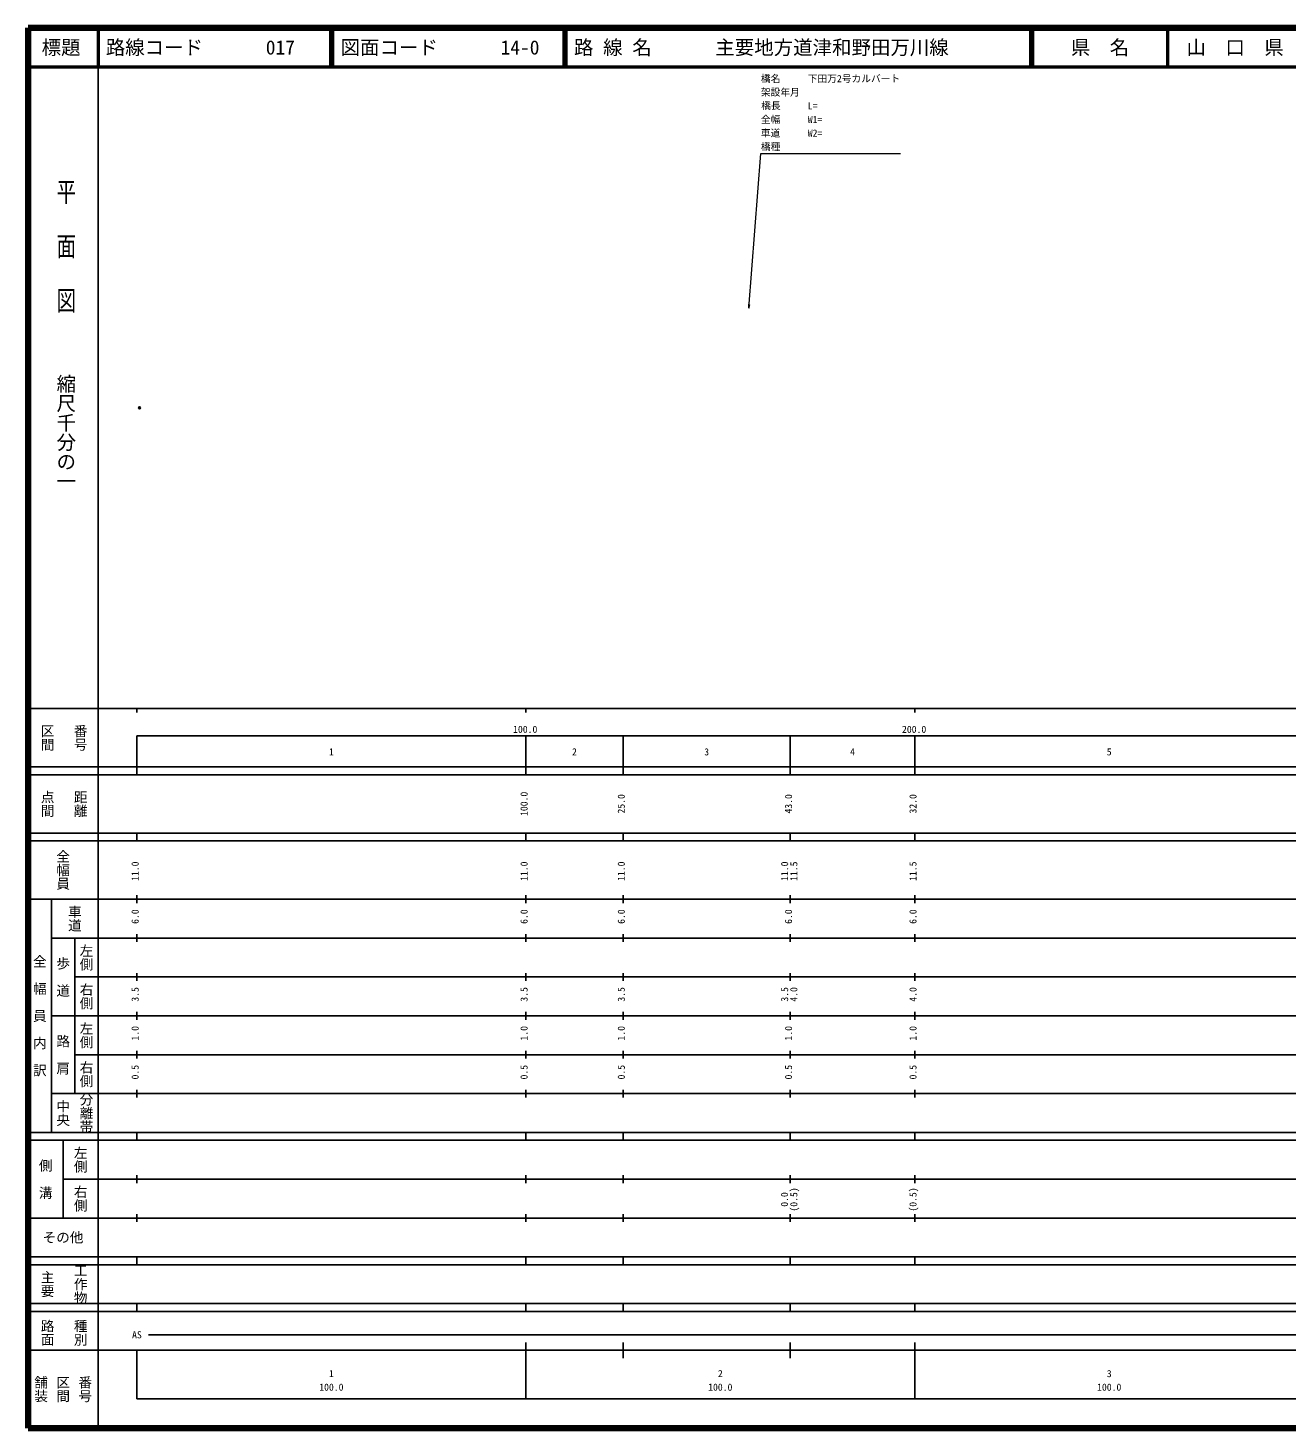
# Model space of a CAD drawing. Units: millimetres on the paper, with parts at other scales. Extents: x 40 to 680, y 20 to 380.
# Drawn here: x 40 to 363.7, y 20 to 380 of the extents above; entities that cross this region are included whole.
import ezdxf
from ezdxf.enums import TextEntityAlignment as Align

# ---------------------------------------------------------------- set-up
doc = ezdxf.new("R2010")
doc.units = ezdxf.units.MM
doc.header["$PDMODE"] = 32
doc.header["$PDSIZE"] = 0.5
for name, color, linetype in [('M-OTRS', 6, 'Continuous'), ('M-STR-STR1', 7, 'Continuous'), ('M-TTL-TXT', 7, 'Continuous')]:
    doc.layers.add(name, color=color, linetype=linetype)
for name, color, linetype, lineweight in [('M-TTL', 2, 'Continuous', 140), ('M-TTL-BAND', 7, 'Continuous', 25), ('M-TTL-LINE', 7, 'Continuous', 50)]:
    doc.layers.add(name, color=color, linetype=linetype, lineweight=lineweight)
doc.styles.add('@ＭＳ ゴシック', font='')
doc.styles.add('ＭＳ ゴシック', font='')
doc.styles.get('@ＭＳ ゴシック').set_extended_font_data('@MS Gothic')
doc.styles.get('ＭＳ ゴシック').set_extended_font_data('MS Gothic')

# ---------------------------------------------------------------- blocks, each defined once
blk = doc.blocks.new('open_arrow')
at = {"color": 0, "linetype": 'Continuous', "lineweight": -2}
blk.add_lwpolyline([(7.5, 1.25), (0, 0), (7.5, -1.25)], dxfattribs=at)

msp = doc.modelspace()

# ---------------------------------------------------------------- linework, layer by layer
at = {"layer": 'M-OTRS'}
msp.add_point((68.695, 282.35), dxfattribs=at)
at = {"layer": 'M-TTL'}
for p, q in [((40, 380), (40, 20)), ((680, 380), (40, 380)), ((40, 20), (680, 20))]:
    msp.add_line(p, q, dxfattribs=at)
at = {"layer": 'M-TTL', "color": 7, "lineweight": 13}
msp.add_lwpolyline([(225.379, 307.945), (228.428, 347.752), (264.312, 347.752)], dxfattribs=at)
at = {"layer": 'M-TTL-BAND'}
for p, q in [((58, 370), (58, 20)), ((40, 205), (579, 205)), ((68, 205), (68, 204)), ((168, 205), (168, 204)), ((268, 205), (268, 204)), ((68, 198), (579, 198)), ((68, 198), (68, 188)), ((168, 188), (168, 198)), ((193, 188), (193, 198)), ((236, 188), (236, 198)), ((268, 188), (268, 198)), ((40, 190), (579, 190)), ((40, 188), (579, 188)), ((40, 173), (579, 173)), ((68, 171), (68, 173)), ((168, 171), (168, 173)), ((193, 171), (193, 173)), ((236, 171), (236, 173)), ((268, 171), (268, 173)), ((40, 171), (579, 171)), ((40, 156), (579, 156)), ((46, 96), (46, 156)), ((68, 155), (68, 157)), ((168, 155), (168, 157)), ((193, 155), (193, 157)), ((236, 155), (236, 157)), ((268, 155), (268, 157)), ((46, 146), (579, 146)), ((52, 146), (52, 106)), ((68, 145), (68, 147)), ((168, 145), (168, 147)), ((193, 145), (193, 147)), ((236, 145), (236, 147)), ((268, 145), (268, 147)), ((68, 135), (68, 137)), ((168, 135), (168, 137)), ((193, 135), (193, 137)), ((236, 135), (236, 137)), ((268, 135), (268, 137)), ((52, 136), (579, 136)), ((46, 126), (579, 126)), ((68, 125), (68, 127)), ((168, 125), (168, 127)), ((193, 125), (193, 127)), ((236, 125), (236, 127)), ((268, 125), (268, 127)), ((52, 116), (579, 116)), ((68, 115), (68, 117)), ((168, 115), (168, 117)), ((193, 115), (193, 117)), ((236, 115), (236, 117)), ((268, 115), (268, 117)), ((46, 106), (579, 106)), ((68, 105), (68, 107)), ((168, 105), (168, 107)), ((193, 105), (193, 107)), ((236, 105), (236, 107)), ((268, 105), (268, 107)), ((40, 96), (579, 96)), ((40, 94), (579, 94)), ((49, 94), (49, 74)), ((68, 94), (68, 96)), ((168, 94), (168, 96)), ((193, 94), (193, 96)), ((236, 94), (236, 96)), ((268, 94), (268, 96)), ((49, 84), (579, 84)), ((68, 83), (68, 85)), ((168, 83), (168, 85)), ((193, 83), (193, 85)), ((236, 83), (236, 85)), ((268, 83), (268, 85)), ((40, 74), (579, 74)), ((68, 73), (68, 75)), ((168, 73), (168, 75)), ((193, 73), (193, 75)), ((236, 73), (236, 75)), ((268, 73), (268, 75)), ((40, 64), (579, 64)), ((40, 62), (579, 62)), ((68, 62), (68, 64)), ((168, 62), (168, 64)), ((193, 62), (193, 64)), ((236, 62), (236, 64)), ((268, 62), (268, 64)), ((40, 52), (579, 52)), ((68, 50), (68, 52)), ((168, 50), (168, 52)), ((193, 50), (193, 52)), ((236, 50), (236, 52)), ((268, 50), (268, 52)), ((40, 50), (579, 50)), ((71, 44), (565, 44)), ((40, 40), (579, 40)), ((68, 40), (68, 27.5)), ((168, 27.5), (168, 42)), ((193, 38), (193, 42)), ((236, 38), (236, 42)), ((268, 27.5), (268, 42)), ((68, 27.5), (579, 27.5))]:
    msp.add_line(p, q, dxfattribs=at)
at = {"layer": 'M-TTL-LINE'}
for p, q in [((58, 380), (58, 370)), ((117.75, 380), (117.75, 370)), ((118.25, 380), (118.25, 370)), ((177.75, 380), (177.75, 370)), ((178.25, 380), (178.25, 370)), ((297.75, 380), (297.75, 370)), ((298.25, 380), (298.25, 370)), ((333, 380), (333, 370)), ((40, 370), (680, 370))]:
    msp.add_line(p, q, dxfattribs=at)

# ---------------------------------------------------------------- block references
at = {"layer": 'M-TTL', "color": 7, "lineweight": 13, "xscale": 0.133, "yscale": 0.133, "rotation": 85.6}
msp.add_blockref('open_arrow', (225.379, 307.945), dxfattribs=at)

# ---------------------------------------------------------------- texts
at = {"layer": 'M-STR-STR1', "style": 'ＭＳ ゴシック'}
for s, p in [('橋名', (228.448, 365.514)), ('下田万2号カルバート', (240.493, 365.514)), ('架設年月', (228.448, 362.014)), ('橋長', (228.516, 358.565)), ('L=', (240.493, 358.514)), ('全幅', (228.448, 355.014)), ('W1=', (240.493, 355.014)), ('車道', (228.448, 351.514)), ('W2=', (240.493, 351.514)), ('橋種', (228.448, 348.014))]:
    msp.add_text(s, height=1.833, dxfattribs=at).set_placement(p, align=Align.BOTTOM_LEFT)
at = {"layer": 'M-TTL-BAND', "style": '@ＭＳ ゴシック', "width": 1.4}
msp.add_text('平  面  図', height=3.666, rotation=270, dxfattribs=at).set_placement((49.777, 306.475), align=Align.MIDDLE_RIGHT)
at = {"layer": 'M-TTL-BAND', "style": '@ＭＳ ゴシック'}
msp.add_text('縮尺千分の一', height=3.666, rotation=270, dxfattribs=at).set_placement((49.777, 261.03), align=Align.MIDDLE_RIGHT)
for s, p in [('区間', (45, 197.5)), ('番号', (53.5, 197.5)), ('点間', (45, 180.5)), ('距離', (53.5, 180.5)), ('全幅員', (49, 163.5)), ('車道', (52, 151)), ('左側', (55, 141)), ('全\u3000幅\u3000員\u3000内\u3000訳', (43, 126)), ('歩\u3000道', (49, 136)), ('右側', (55, 131)), ('左側', (55, 121)), ('路\u3000肩', (49, 116)), ('右側', (55, 111)), ('分離帯', (55, 101)), ('中央', (49, 101)), ('左側', (53.5, 89)), ('側\u3000溝', (44.5, 84)), ('右側', (53.5, 79)), ('工作物', (53.5, 57)), ('主要', (45, 57)), ('路面', (45, 44.5)), ('種別', (53.5, 44.5)), ('舗装', (43.333, 30)), ('区間', (49, 30)), ('番号', (54.667, 30))]:
    msp.add_text(s, height=2.566, rotation=270, dxfattribs=at).set_placement(p, align=Align.MIDDLE_CENTER)
at = {"layer": 'M-TTL-BAND', "style": 'ＭＳ ゴシック'}
for s, p in [('100.0', (167.844, 198.195)), ('200.0', (267.844, 198.195)), ('1', (118, 192.405)), ('2', (180.5, 192.405)), ('3', (214.5, 192.405)), ('4', (252, 192.405)), ('5', (318, 192.405)), ('AS', (68, 42.5)), ('1', (118, 32.523)), ('2', (218, 32.523)), ('3', (318, 32.523)), ('100.0', (118, 29.033)), ('100.0', (218, 29.033)), ('100.0', (318, 29.033))]:
    msp.add_text(s, height=1.833, dxfattribs=at).set_placement(p, align=Align.BOTTOM_CENTER)
for s, p in [('100.0', (169, 180.5)), ('25.0', (194, 180.5)), ('43.0', (237, 180.5)), ('32.0', (269, 180.5)), ('11.0', (69, 163.174)), ('11.0', (169, 163.174)), ('11.0', (194, 163.174)), ('11.0', (236, 163.174)), ('11.5', (238.37, 163.174)), ('11.5', (269, 163.174)), ('6.0', (69, 151.5)), ('6.0', (169, 151.5)), ('6.0', (194, 151.5)), ('6.0', (237, 151.5)), ('6.0', (269, 151.5)), ('3.5', (69, 131.5)), ('3.5', (169, 131.5)), ('3.5', (194, 131.5)), ('3.5', (236, 131.5)), ('4.0', (238.37, 131.5)), ('4.0', (269, 131.5)), ('1.0', (69, 121.5)), ('1.0', (169, 121.5)), ('1.0', (194, 121.5)), ('1.0', (237, 121.5)), ('1.0', (269, 121.5)), ('0.5', (69, 111.5)), ('0.5', (169, 111.5)), ('0.5', (194, 111.5)), ('0.5', (237, 111.5)), ('0.5', (269, 111.5)), ('0.0', (235.959, 78.764)), ('(0.5)', (238.37, 78.764)), ('(0.5)', (269, 78.764))]:
    msp.add_text(s, height=1.833, rotation=90, dxfattribs=at).set_placement(p, align=Align.BOTTOM_CENTER)
msp.add_text('その他', height=2.566, dxfattribs=at).set_placement((49, 69), align=Align.MIDDLE_CENTER)
at = {"layer": 'M-TTL-TXT', "style": 'ＭＳ ゴシック'}
for s, p in [('標題', (48.5, 375)), ('県\u3000名', (315.625, 375)), ('山\u3000口\u3000県', (350.375, 375))]:
    msp.add_text(s, height=3.666, dxfattribs=at).set_placement(p, align=Align.MIDDLE_CENTER)
for s, p in [('路線コード', (60, 375)), ('017', (101.142, 375)), ('図面コード', (120.38, 375)), ('14-0', (161.521, 375)), ('路 線 名', (180.38, 375)), ('主要地方道津和野田万川線', (216.734, 375))]:
    msp.add_text(s, height=3.666, dxfattribs=at).set_placement(p, align=Align.MIDDLE_LEFT)

doc.saveas('drawing.dxf')
